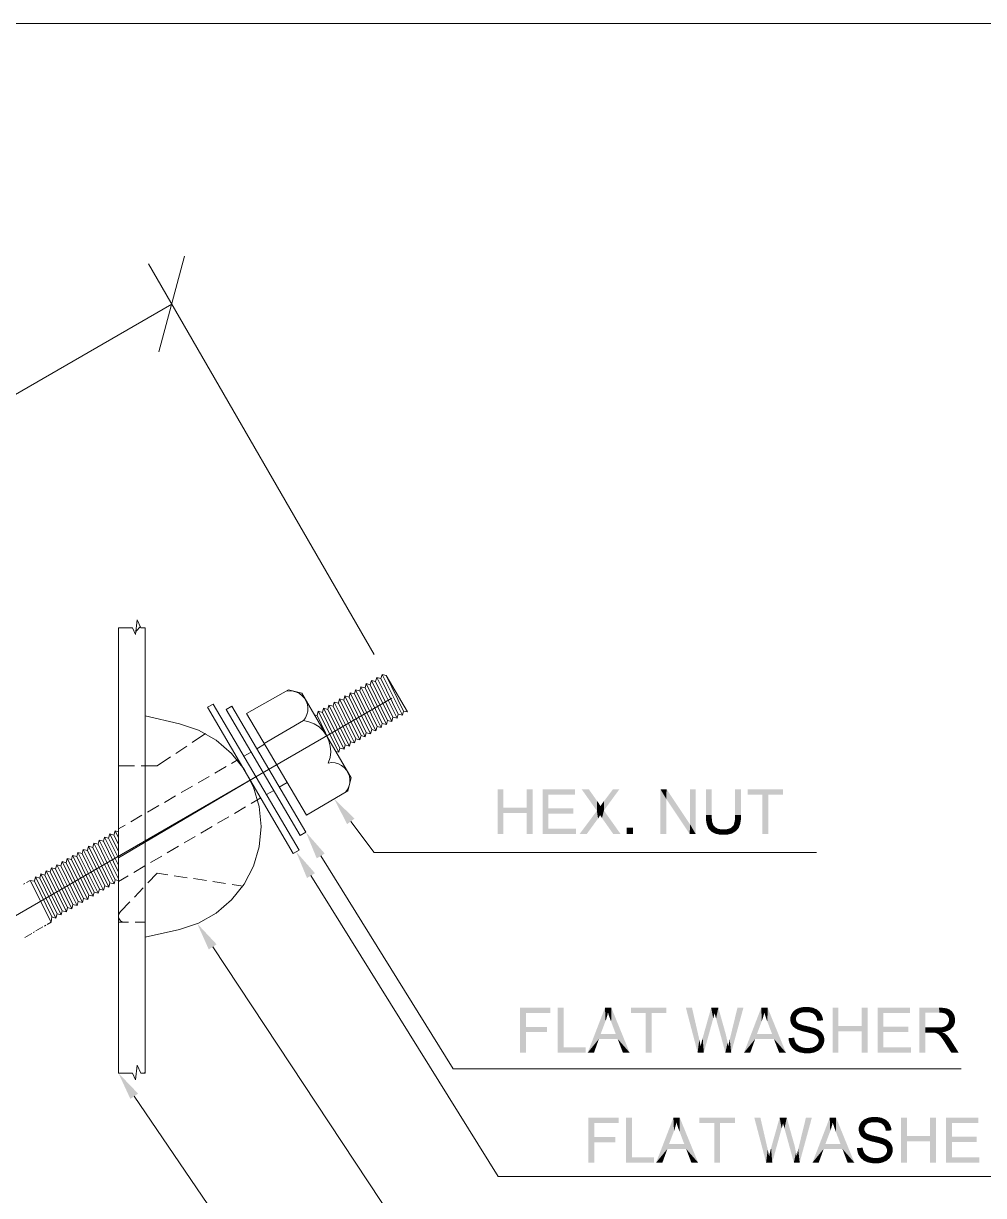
# Model space of a CAD drawing. Header units: millimetres. Extents: x 2 to 579, y 1 to 405.
# Drawn here: x 231.34 to 249.86, y 129.12 to 151.73 of the extents above; entities that cross this region are included whole.
import ezdxf

# ---------------------------------------------------------------- set-up
doc = ezdxf.new("R2010")
doc.units = ezdxf.units.MM
doc.linetypes.add('XKITLINE00', pattern=[0])
doc.layers.add('LinkedObject', color=7, linetype='Continuous', lineweight=0)

# ---------------------------------------------------------------- blocks, each defined once
blk = doc.blocks.new('*A4')
at = {"layer": 'LinkedObject'}
for color, points in [(6, [(237.728, 136.395), (237.584, 136.288), (237.334, 136.775)]), (7, [(240.6, 136.606), (240.486, 136.097), (240.486, 136.961)]), (7, [(240.6, 136.606), (240.486, 136.961), (240.6, 136.961)]), (7, [(241.163, 136.961), (241.049, 136.606), (241.049, 136.961)]), (7, [(241.049, 136.504), (241.049, 136.606), (241.163, 136.961)]), (7, [(241.049, 136.504), (241.163, 136.961), (241.163, 136.097)]), (7, [(241.469, 136.595), (241.355, 136.097), (241.355, 136.961)]), (7, [(241.469, 136.595), (241.355, 136.961), (241.469, 136.859)]), (7, [(241.979, 136.859), (241.355, 136.961), (241.979, 136.961)]), (7, [(241.469, 136.859), (241.355, 136.961), (241.979, 136.859)]), (7, [(242.246, 136.961), (242.403, 136.545), (242.109, 136.961)]), (7, [(242.403, 136.741), (242.403, 136.545), (242.246, 136.961)]), (7, [(242.538, 136.551), (242.54, 136.731), (242.837, 136.961)]), (7, [(242.837, 136.961), (242.54, 136.731), (242.713, 136.961)]), (7, [(243.63, 136.961), (243.74, 136.776), (243.63, 136.097)]), (7, [(243.74, 136.776), (243.63, 136.961), (243.748, 136.961)]), (7, [(243.63, 136.097), (243.74, 136.776), (243.74, 136.097)]), (7, [(243.74, 136.776), (243.748, 136.961), (244.193, 136.097)]), (7, [(244.193, 136.097), (243.748, 136.961), (244.201, 136.283)]), (7, [(244.31, 136.961), (244.201, 136.283), (244.201, 136.961)]), (7, [(244.31, 136.097), (244.201, 136.283), (244.31, 136.961)]), (7, [(244.619, 136.961), (244.505, 136.462), (244.505, 136.961)]), (7, [(244.619, 136.463), (244.505, 136.462), (244.619, 136.961)]), (7, [(245.184, 136.961), (245.07, 136.463), (245.07, 136.961)]), (7, [(245.184, 136.462), (245.07, 136.463), (245.184, 136.961)]), (7, [(245.309, 136.961), (245.593, 136.859), (245.309, 136.859)]), (7, [(245.708, 136.859), (245.593, 136.859), (245.309, 136.961)]), (7, [(245.708, 136.859), (245.309, 136.961), (245.994, 136.961)]), (7, [(245.593, 136.097), (245.708, 136.859), (245.708, 136.097)]), (7, [(245.593, 136.859), (245.708, 136.859), (245.593, 136.097)]), (7, [(245.708, 136.859), (245.994, 136.961), (245.994, 136.859)]), (7, [(240.6, 136.504), (240.486, 136.097), (240.6, 136.606)]), (7, [(240.6, 136.606), (241.049, 136.504), (240.6, 136.504)]), (7, [(241.049, 136.606), (241.049, 136.504), (240.6, 136.606)]), (7, [(241.469, 136.493), (241.355, 136.097), (241.469, 136.595)]), (7, [(241.947, 136.493), (241.469, 136.595), (241.947, 136.595)]), (7, [(241.469, 136.493), (241.469, 136.595), (241.947, 136.493)]), (7, [(242.403, 136.545), (242.425, 136.397), (242.069, 136.097)]), (7, [(242.428, 136.706), (242.403, 136.545), (242.403, 136.741)]), (7, [(242.462, 136.653), (242.403, 136.545), (242.428, 136.706)]), (7, [(242.472, 136.635), (242.403, 136.545), (242.462, 136.653)]), (7, [(242.403, 136.545), (242.472, 136.635), (242.538, 136.551)]), (7, [(242.538, 136.551), (242.466, 136.459), (242.403, 136.545)]), (7, [(242.425, 136.397), (242.403, 136.545), (242.432, 136.406)]), (7, [(242.432, 136.406), (242.403, 136.545), (242.452, 136.437)]), (7, [(242.452, 136.437), (242.403, 136.545), (242.466, 136.459)]), (7, [(242.466, 136.459), (242.538, 136.551), (242.475, 136.445)]), (7, [(242.486, 136.657), (242.538, 136.551), (242.472, 136.635)]), (7, [(242.475, 136.445), (242.538, 136.551), (242.493, 136.418)]), (7, [(242.52, 136.706), (242.538, 136.551), (242.486, 136.657)]), (7, [(242.493, 136.418), (242.538, 136.551), (242.502, 136.405)]), (7, [(242.502, 136.405), (242.538, 136.551), (242.719, 136.097)]), (7, [(242.54, 136.731), (242.538, 136.551), (242.52, 136.706)]), (7, [(242.719, 136.097), (242.538, 136.551), (242.861, 136.097)]), (7, [(240.486, 136.097), (240.6, 136.504), (240.6, 136.097)]), (7, [(241.049, 136.504), (241.163, 136.097), (241.049, 136.097)]), (7, [(241.469, 136.199), (241.355, 136.097), (241.469, 136.493)]), (7, [(242.069, 136.097), (242.425, 136.397), (242.207, 136.097)]), (7, [(244.619, 136.463), (244.505, 136.394), (244.505, 136.462)]), (7, [(244.619, 136.406), (244.505, 136.394), (244.619, 136.463)]), (7, [(244.619, 136.406), (244.538, 136.246), (244.505, 136.394)]), (7, [(244.505, 136.394), (244.538, 136.246), (244.521, 136.285)]), (7, [(244.629, 136.323), (244.538, 136.246), (244.619, 136.406)]), (7, [(244.538, 136.246), (244.629, 136.323), (244.64, 136.297)]), (7, [(245.043, 136.271), (245.184, 136.462), (245.154, 136.255)]), (7, [(245.07, 136.381), (245.184, 136.462), (245.043, 136.271)]), (7, [(245.184, 136.462), (245.07, 136.381), (245.07, 136.463)]), (7, [(245.154, 136.255), (245.184, 136.462), (245.169, 136.294)]), (7, [(245.169, 136.294), (245.184, 136.462), (245.184, 136.397)]), (6, [(237.151, 135.722), (236.998, 135.627), (236.789, 136.133)]), (7, [(241.355, 136.097), (241.469, 136.199), (241.999, 136.097)]), (7, [(241.999, 136.097), (241.469, 136.199), (241.999, 136.199)]), (7, [(243.099, 136.218), (242.978, 136.097), (242.978, 136.218)]), (7, [(243.099, 136.097), (242.978, 136.097), (243.099, 136.218)]), (7, [(244.201, 136.283), (244.31, 136.097), (244.193, 136.097)]), (7, [(244.65, 136.27), (244.538, 136.246), (244.64, 136.297)]), (7, [(244.65, 136.27), (244.648, 136.125), (244.538, 136.246)]), (7, [(244.538, 136.246), (244.648, 136.125), (244.554, 136.206)]), (7, [(244.554, 136.206), (244.648, 136.125), (244.609, 136.145)]), (7, [(244.686, 136.229), (244.648, 136.125), (244.65, 136.27)]), (7, [(244.648, 136.125), (244.686, 136.229), (244.712, 136.214)]), (7, [(244.737, 136.2), (244.648, 136.125), (244.712, 136.214)]), (7, [(244.737, 136.2), (244.846, 136.083), (244.648, 136.125)]), (7, [(244.648, 136.125), (244.846, 136.083), (244.687, 136.104)]), (7, [(244.687, 136.104), (244.846, 136.083), (244.786, 136.083)]), (7, [(244.8, 136.186), (244.846, 136.083), (244.737, 136.2)]), (7, [(244.846, 136.083), (244.8, 136.186), (244.836, 136.186)]), (7, [(244.9, 136.186), (244.846, 136.083), (244.836, 136.186)]), (7, [(244.846, 136.083), (244.9, 136.186), (244.909, 136.083)]), (7, [(245.048, 136.131), (244.9, 136.186), (244.989, 136.214)]), (7, [(245.01, 136.107), (244.9, 136.186), (245.048, 136.131)]), (7, [(244.909, 136.083), (244.9, 136.186), (245.01, 136.107)]), (7, [(245.016, 136.243), (245.087, 136.155), (244.989, 136.214)]), (7, [(244.989, 136.214), (245.087, 136.155), (245.048, 136.131)]), (7, [(245.154, 136.255), (245.016, 136.243), (245.043, 136.271)]), (7, [(245.14, 136.217), (245.016, 136.243), (245.154, 136.255)]), (7, [(245.087, 136.155), (245.016, 136.243), (245.14, 136.217)]), (6, [(236.963, 135.343), (236.81, 135.248), (236.601, 135.754)]), (6, [(235.065, 133.97), (234.915, 133.87), (234.692, 134.37)]), (7, [(241.034, 132.378), (240.92, 131.883), (240.92, 132.747)]), (7, [(241.034, 132.378), (240.92, 132.747), (241.034, 132.645)]), (7, [(241.503, 132.645), (240.92, 132.747), (241.503, 132.747)]), (7, [(241.034, 132.645), (240.92, 132.747), (241.503, 132.645)]), (7, [(241.76, 132.747), (241.646, 131.883), (241.646, 132.747)]), (7, [(241.76, 131.985), (241.646, 131.883), (241.76, 132.747)]), (7, [(242.559, 132.747), (242.57, 132.491), (242.227, 131.883)]), (7, [(242.57, 132.491), (242.559, 132.747), (242.585, 132.532)]), (7, [(242.585, 132.532), (242.559, 132.747), (242.608, 132.615)]), (7, [(242.608, 132.615), (242.559, 132.747), (242.617, 132.657)]), (7, [(242.682, 132.747), (242.617, 132.657), (242.559, 132.747)]), (7, [(242.617, 132.657), (242.682, 132.747), (242.627, 132.621)]), (7, [(242.627, 132.621), (242.682, 132.747), (242.658, 132.531)]), (7, [(242.658, 132.531), (242.682, 132.747), (242.678, 132.477)]), (7, [(242.678, 132.477), (242.682, 132.747), (242.768, 132.238)]), (7, [(242.768, 132.238), (242.682, 132.747), (242.804, 132.145)]), (7, [(242.804, 132.145), (242.682, 132.747), (243.034, 131.883)]), (7, [(243.061, 132.747), (243.346, 132.645), (243.061, 132.645)]), (7, [(243.46, 132.645), (243.346, 132.645), (243.061, 132.747)]), (7, [(243.46, 132.645), (243.061, 132.747), (243.746, 132.747)]), (7, [(243.46, 132.645), (243.746, 132.747), (243.746, 132.645)]), (7, [(244.238, 132.747), (244.347, 131.883), (244.12, 132.747)]), (7, [(244.368, 132.181), (244.347, 131.883), (244.238, 132.747)]), (7, [(244.608, 132.747), (244.648, 132.541), (244.444, 132.164)]), (7, [(244.648, 132.541), (244.608, 132.747), (244.654, 132.562)]), (7, [(244.654, 132.562), (244.608, 132.747), (244.667, 132.613)]), (7, [(244.667, 132.613), (244.608, 132.747), (244.674, 132.643)]), (7, [(244.746, 132.747), (244.674, 132.643), (244.608, 132.747)]), (7, [(244.674, 132.643), (244.746, 132.747), (244.676, 132.633)]), (7, [(244.676, 132.633), (244.746, 132.747), (244.69, 132.583)]), (7, [(244.69, 132.583), (244.746, 132.747), (244.702, 132.541)]), (7, [(244.702, 132.541), (244.746, 132.747), (244.869, 132.31)]), (7, [(245.23, 132.747), (244.98, 132.192), (245.115, 132.747)]), (7, [(244.994, 131.883), (244.98, 132.192), (245.23, 132.747)]), (7, [(245.574, 132.747), (245.585, 132.491), (245.242, 131.883)]), (7, [(245.585, 132.491), (245.574, 132.747), (245.6, 132.532)]), (7, [(245.6, 132.532), (245.574, 132.747), (245.624, 132.615)]), (7, [(245.624, 132.615), (245.574, 132.747), (245.632, 132.657)]), (7, [(245.697, 132.747), (245.632, 132.657), (245.574, 132.747)]), (7, [(245.632, 132.657), (245.697, 132.747), (245.642, 132.621)]), (7, [(245.642, 132.621), (245.697, 132.747), (245.673, 132.531)]), (7, [(245.673, 132.531), (245.697, 132.747), (245.693, 132.477)]), (7, [(245.693, 132.477), (245.697, 132.747), (245.784, 132.238)]), (7, [(245.784, 132.238), (245.697, 132.747), (245.819, 132.145)]), (7, [(245.819, 132.145), (245.697, 132.747), (246.05, 131.883)]), (7, [(246.245, 132.718), (246.293, 132.623), (246.191, 132.675)]), (7, [(246.316, 132.642), (246.245, 132.718), (246.281, 132.733)]), (7, [(246.293, 132.623), (246.245, 132.718), (246.316, 132.642)]), (7, [(246.316, 132.747), (246.392, 132.661), (246.281, 132.733)]), (7, [(246.281, 132.733), (246.392, 132.661), (246.316, 132.642)]), (7, [(246.396, 132.762), (246.392, 132.661), (246.316, 132.747)]), (7, [(246.439, 132.762), (246.392, 132.661), (246.396, 132.762)]), (7, [(246.392, 132.661), (246.439, 132.762), (246.444, 132.661)]), (7, [(246.439, 132.762), (246.493, 132.661), (246.444, 132.661)]), (7, [(246.572, 132.747), (246.439, 132.762), (246.487, 132.762)]), (7, [(246.608, 132.731), (246.439, 132.762), (246.572, 132.747)]), (7, [(246.569, 132.64), (246.439, 132.762), (246.608, 132.731)]), (7, [(246.493, 132.661), (246.439, 132.762), (246.569, 132.64)]), (7, [(246.608, 132.731), (246.594, 132.619), (246.569, 132.64)]), (7, [(246.645, 132.716), (246.594, 132.619), (246.608, 132.731)]), (7, [(246.594, 132.619), (246.645, 132.716), (246.619, 132.598)]), (7, [(246.619, 132.598), (246.645, 132.716), (246.721, 132.64)]), (7, [(246.721, 132.64), (246.645, 132.716), (246.701, 132.67)]), (7, [(247.063, 132.392), (246.949, 131.883), (246.949, 132.747)]), (7, [(247.063, 132.392), (246.949, 132.747), (247.063, 132.747)]), (7, [(247.627, 132.747), (247.513, 132.392), (247.513, 132.747)]), (7, [(247.513, 132.29), (247.513, 132.392), (247.627, 132.747)]), (7, [(247.513, 132.29), (247.627, 132.747), (247.627, 131.883)]), (7, [(247.932, 132.381), (247.818, 131.883), (247.818, 132.747)]), (7, [(247.932, 132.381), (247.818, 132.747), (247.932, 132.645)]), (7, [(248.443, 132.645), (247.818, 132.747), (248.443, 132.747)]), (7, [(247.932, 132.645), (247.818, 132.747), (248.443, 132.645)]), (7, [(248.737, 132.366), (248.623, 131.883), (248.623, 132.747)]), (7, [(248.623, 132.747), (248.737, 132.652), (248.737, 132.366)]), (7, [(249.01, 132.652), (248.623, 132.747), (249.005, 132.747)]), (7, [(248.737, 132.652), (248.623, 132.747), (249.01, 132.652)]), (7, [(249.005, 132.747), (249.058, 132.652), (249.01, 132.652)]), (7, [(249.151, 132.736), (249.005, 132.747), (249.063, 132.747)]), (7, [(249.181, 132.724), (249.005, 132.747), (249.151, 132.736)]), (7, [(249.128, 132.633), (249.005, 132.747), (249.181, 132.724)]), (7, [(249.058, 132.652), (249.005, 132.747), (249.128, 132.633)]), (7, [(249.181, 132.724), (249.15, 132.613), (249.128, 132.633)]), (7, [(249.211, 132.712), (249.15, 132.613), (249.181, 132.724)]), (7, [(249.15, 132.613), (249.211, 132.712), (249.173, 132.593)]), (7, [(249.173, 132.593), (249.211, 132.712), (249.276, 132.642)]), (7, [(249.276, 132.642), (249.211, 132.712), (249.258, 132.671)]), (7, [(242.227, 131.883), (242.57, 132.491), (242.475, 132.238)]), (7, [(243.346, 131.883), (243.46, 132.645), (243.46, 131.883)]), (7, [(243.346, 132.645), (243.46, 132.645), (243.346, 131.883)]), (7, [(244.444, 132.164), (244.648, 132.541), (244.466, 131.883)]), (7, [(244.869, 132.31), (244.882, 131.883), (244.702, 132.541)]), (7, [(245.242, 131.883), (245.585, 132.491), (245.49, 132.238)]), (7, [(246.172, 132.646), (246.135, 132.524), (246.154, 132.618)]), (7, [(246.269, 132.604), (246.135, 132.524), (246.172, 132.646)]), (7, [(246.154, 132.618), (246.135, 132.524), (246.135, 132.556)]), (7, [(246.245, 132.558), (246.135, 132.524), (246.269, 132.604)]), (7, [(246.135, 132.524), (246.245, 132.558), (246.245, 132.531)]), (7, [(246.245, 132.508), (246.135, 132.524), (246.245, 132.531)]), (7, [(246.135, 132.524), (246.245, 132.508), (246.135, 132.494)]), (7, [(246.135, 132.494), (246.245, 132.508), (246.151, 132.44)]), (7, [(246.151, 132.44), (246.245, 132.508), (246.166, 132.416)]), (7, [(246.166, 132.416), (246.245, 132.508), (246.262, 132.47)]), (7, [(246.191, 132.675), (246.293, 132.623), (246.172, 132.646)]), (7, [(246.172, 132.646), (246.293, 132.623), (246.269, 132.604)]), (7, [(246.721, 132.64), (246.649, 132.536), (246.619, 132.598)]), (7, [(246.741, 132.61), (246.649, 132.536), (246.721, 132.64)]), (7, [(246.762, 132.542), (246.649, 132.536), (246.741, 132.61)]), (7, [(246.764, 132.504), (246.649, 132.536), (246.762, 132.542)]), (7, [(246.649, 132.536), (246.764, 132.504), (246.654, 132.495)]), (7, [(249.276, 132.642), (249.195, 132.543), (249.173, 132.593)]), (7, [(249.183, 132.452), (249.312, 132.512), (249.253, 132.357)]), (7, [(249.195, 132.491), (249.312, 132.512), (249.183, 132.452)]), (7, [(249.294, 132.612), (249.195, 132.543), (249.276, 132.642)]), (7, [(249.312, 132.547), (249.195, 132.543), (249.294, 132.612)]), (7, [(249.312, 132.512), (249.195, 132.543), (249.312, 132.547)]), (7, [(249.195, 132.543), (249.312, 132.512), (249.195, 132.512)]), (7, [(249.312, 132.512), (249.195, 132.491), (249.195, 132.512)]), (7, [(249.253, 132.357), (249.312, 132.512), (249.283, 132.388)]), (7, [(249.283, 132.388), (249.312, 132.512), (249.312, 132.466)]), (7, [(241.034, 132.276), (240.92, 131.883), (241.034, 132.378)]), (7, [(240.92, 131.883), (241.034, 132.276), (241.034, 131.883)]), (7, [(241.44, 132.276), (241.034, 132.378), (241.44, 132.378)]), (7, [(241.034, 132.276), (241.034, 132.378), (241.44, 132.276)]), (7, [(244.892, 132.228), (244.882, 131.883), (244.869, 132.31)]), (7, [(246.262, 132.47), (246.227, 132.352), (246.166, 132.416)]), (7, [(246.166, 132.416), (246.227, 132.352), (246.181, 132.392)]), (7, [(246.279, 132.455), (246.227, 132.352), (246.262, 132.47)]), (7, [(246.227, 132.352), (246.279, 132.455), (246.258, 132.336)]), (7, [(246.258, 132.336), (246.279, 132.455), (246.295, 132.44)]), (7, [(246.258, 132.336), (246.295, 132.44), (246.281, 132.323)]), (7, [(246.281, 132.323), (246.295, 132.44), (246.365, 132.296)]), (7, [(246.365, 132.296), (246.295, 132.44), (246.381, 132.409)]), (7, [(246.365, 132.296), (246.381, 132.409), (246.424, 132.282)]), (7, [(246.424, 132.282), (246.381, 132.409), (246.451, 132.393)]), (7, [(246.424, 132.282), (246.451, 132.393), (246.484, 132.267)]), (7, [(246.484, 132.267), (246.451, 132.393), (246.521, 132.377)]), (7, [(246.484, 132.267), (246.521, 132.377), (246.56, 132.246)]), (7, [(246.56, 132.246), (246.521, 132.377), (246.578, 132.239)]), (7, [(246.578, 132.239), (246.521, 132.377), (246.605, 132.229)]), (7, [(246.616, 132.35), (246.605, 132.229), (246.521, 132.377)]), (7, [(246.642, 132.338), (246.605, 132.229), (246.616, 132.35)]), (7, [(246.605, 132.229), (246.642, 132.338), (246.644, 132.204)]), (7, [(246.644, 132.204), (246.642, 132.338), (246.68, 132.321)]), (7, [(246.644, 132.204), (246.68, 132.321), (246.656, 132.189)]), (7, [(246.656, 132.189), (246.68, 132.321), (246.668, 132.173)]), (7, [(246.68, 132.321), (246.753, 132.25), (246.668, 132.173)]), (7, [(246.668, 132.173), (246.753, 132.25), (246.68, 132.138)]), (7, [(246.753, 132.25), (246.68, 132.321), (246.735, 132.277)]), (7, [(246.68, 132.138), (246.753, 132.25), (246.771, 132.223)]), (7, [(247.063, 132.29), (246.949, 131.883), (247.063, 132.392)]), (7, [(246.949, 131.883), (247.063, 132.29), (247.063, 131.883)]), (7, [(247.063, 132.392), (247.513, 132.29), (247.063, 132.29)]), (7, [(247.513, 132.392), (247.513, 132.29), (247.063, 132.392)]), (7, [(247.513, 132.29), (247.627, 131.883), (247.513, 131.883)]), (7, [(247.932, 132.279), (247.818, 131.883), (247.932, 132.381)]), (7, [(247.932, 131.985), (247.818, 131.883), (247.932, 132.279)]), (7, [(248.411, 132.279), (247.932, 132.381), (248.411, 132.381)]), (7, [(247.932, 132.279), (247.932, 132.381), (248.411, 132.279)]), (7, [(248.737, 132.366), (248.737, 132.267), (248.623, 131.883)]), (7, [(248.623, 131.883), (248.737, 132.267), (248.737, 131.883)]), (7, [(248.869, 132.267), (248.737, 132.366), (248.982, 132.366)]), (7, [(248.737, 132.267), (248.737, 132.366), (248.869, 132.267)]), (7, [(248.869, 132.267), (248.982, 132.366), (248.891, 132.267)]), (7, [(248.891, 132.267), (248.982, 132.366), (248.923, 132.265)]), (7, [(248.923, 132.265), (248.982, 132.366), (248.933, 132.263)]), (7, [(248.933, 132.263), (248.982, 132.366), (248.946, 132.26)]), (7, [(248.946, 132.26), (248.982, 132.366), (248.972, 132.248)]), (7, [(248.972, 132.248), (248.982, 132.366), (249.021, 132.366)]), (7, [(248.972, 132.248), (249.021, 132.366), (248.985, 132.24)]), (7, [(249.021, 132.366), (249.069, 132.276), (248.985, 132.24)]), (7, [(248.985, 132.24), (249.069, 132.276), (248.998, 132.232)]), (7, [(249.069, 132.276), (249.027, 132.203), (248.998, 132.232)]), (7, [(249.083, 132.374), (249.069, 132.276), (249.021, 132.366)]), (7, [(249.092, 132.266), (249.027, 132.203), (249.069, 132.276)]), (7, [(249.027, 132.203), (249.092, 132.266), (249.043, 132.182)]), (7, [(249.043, 132.182), (249.092, 132.266), (249.059, 132.162)]), (7, [(249.059, 132.162), (249.092, 132.266), (249.138, 132.233)]), (7, [(249.069, 132.276), (249.083, 132.374), (249.131, 132.285)]), (7, [(249.105, 132.383), (249.253, 132.357), (249.083, 132.374)]), (7, [(249.223, 132.325), (249.083, 132.374), (249.253, 132.357)]), (7, [(249.131, 132.285), (249.083, 132.374), (249.223, 132.325)]), (7, [(249.138, 132.233), (249.092, 132.266), (249.126, 132.244)]), (7, [(249.127, 132.391), (249.253, 132.357), (249.105, 132.383)]), (7, [(249.253, 132.357), (249.127, 132.391), (249.16, 132.417)]), (7, [(249.172, 132.434), (249.253, 132.357), (249.16, 132.417)]), (7, [(249.183, 132.452), (249.253, 132.357), (249.172, 132.434)]), (7, [(242.442, 132.145), (242.227, 131.883), (242.475, 132.238)]), (7, [(242.227, 131.883), (242.442, 132.145), (242.348, 131.883)]), (7, [(242.475, 132.238), (242.804, 132.145), (242.442, 132.145)]), (7, [(242.768, 132.238), (242.804, 132.145), (242.475, 132.238)]), (7, [(242.804, 132.145), (243.034, 131.883), (242.904, 131.883)]), (7, [(244.379, 132.136), (244.347, 131.883), (244.368, 132.181)]), (7, [(244.397, 132.048), (244.347, 131.883), (244.379, 132.136)]), (7, [(244.404, 132.004), (244.347, 131.883), (244.397, 132.048)]), (7, [(244.421, 132.073), (244.466, 131.883), (244.404, 132.004)]), (7, [(244.441, 132.153), (244.466, 131.883), (244.421, 132.073)]), (7, [(244.444, 132.164), (244.466, 131.883), (244.441, 132.153)]), (7, [(244.926, 132.076), (244.882, 131.883), (244.892, 132.228)]), (7, [(244.937, 132.004), (244.882, 131.883), (244.926, 132.076)]), (7, [(244.945, 132.045), (244.994, 131.883), (244.937, 132.004)]), (7, [(244.967, 132.139), (244.994, 131.883), (244.945, 132.045)]), (7, [(244.98, 132.192), (244.994, 131.883), (244.967, 132.139)]), (7, [(245.458, 132.145), (245.242, 131.883), (245.49, 132.238)]), (7, [(245.242, 131.883), (245.458, 132.145), (245.363, 131.883)]), (7, [(245.49, 132.238), (245.819, 132.145), (245.458, 132.145)]), (7, [(245.784, 132.238), (245.819, 132.145), (245.49, 132.238)]), (7, [(245.819, 132.145), (246.05, 131.883), (245.919, 131.883)]), (7, [(246.215, 132.138), (246.103, 132.161), (246.211, 132.17)]), (7, [(246.103, 132.161), (246.151, 132.006), (246.105, 132.117)]), (7, [(246.215, 132.138), (246.151, 132.006), (246.103, 132.161)]), (7, [(246.105, 132.117), (246.151, 132.006), (246.128, 132.04)]), (7, [(246.233, 132.084), (246.151, 132.006), (246.215, 132.138)]), (7, [(246.151, 132.006), (246.233, 132.084), (246.173, 131.971)]), (7, [(246.173, 131.971), (246.233, 132.084), (246.235, 131.92)]), (7, [(246.247, 132.064), (246.235, 131.92), (246.233, 132.084)]), (7, [(246.261, 132.043), (246.235, 131.92), (246.247, 132.064)]), (7, [(246.261, 132.043), (246.275, 131.903), (246.235, 131.92)]), (7, [(246.304, 132.009), (246.275, 131.903), (246.261, 132.043)]), (7, [(246.643, 132.027), (246.75, 131.997), (246.606, 132)]), (7, [(246.655, 132.044), (246.77, 132.028), (246.643, 132.027)]), (7, [(246.75, 131.997), (246.643, 132.027), (246.77, 132.028)]), (7, [(246.668, 132.061), (246.77, 132.028), (246.655, 132.044)]), (7, [(246.668, 132.061), (246.789, 132.127), (246.77, 132.028)]), (7, [(246.68, 132.098), (246.789, 132.127), (246.668, 132.061)]), (7, [(246.68, 132.138), (246.771, 132.223), (246.68, 132.118)]), (7, [(246.68, 132.118), (246.771, 132.223), (246.68, 132.098)]), (7, [(246.771, 132.223), (246.789, 132.127), (246.68, 132.098)]), (7, [(246.77, 132.028), (246.789, 132.127), (246.789, 132.093)]), (7, [(246.789, 132.127), (246.771, 132.223), (246.789, 132.162)]), (7, [(249.138, 132.233), (249.1, 132.102), (249.059, 132.162)]), (7, [(249.163, 132.211), (249.1, 132.102), (249.138, 132.233)]), (7, [(249.21, 132.153), (249.1, 132.102), (249.163, 132.211)]), (7, [(249.1, 132.102), (249.21, 132.153), (249.125, 132.063)]), (7, [(249.125, 132.063), (249.21, 132.153), (249.233, 132.119)]), (7, [(249.125, 132.063), (249.233, 132.119), (249.239, 131.883)]), (7, [(249.239, 131.883), (249.233, 132.119), (249.382, 131.883)]), (7, [(241.646, 131.883), (241.76, 131.985), (242.185, 131.883)]), (7, [(242.185, 131.883), (241.76, 131.985), (242.185, 131.985)]), (7, [(244.404, 132.004), (244.466, 131.883), (244.347, 131.883)]), (7, [(244.937, 132.004), (244.994, 131.883), (244.882, 131.883)]), (7, [(246.275, 131.903), (246.304, 132.009), (246.314, 131.886)]), (7, [(246.334, 131.996), (246.314, 131.886), (246.304, 132.009)]), (7, [(246.363, 131.983), (246.314, 131.886), (246.334, 131.996)]), (7, [(246.363, 131.983), (246.412, 131.869), (246.314, 131.886)]), (7, [(246.429, 131.971), (246.412, 131.869), (246.363, 131.983)]), (7, [(246.429, 131.971), (246.471, 131.869), (246.412, 131.869)]), (7, [(246.466, 131.971), (246.471, 131.869), (246.429, 131.971)]), (7, [(246.466, 131.971), (246.517, 131.869), (246.471, 131.869)]), (7, [(246.498, 131.971), (246.517, 131.869), (246.466, 131.971)]), (7, [(246.556, 131.98), (246.637, 131.903), (246.498, 131.971)]), (7, [(246.498, 131.971), (246.637, 131.903), (246.517, 131.869)]), (7, [(246.517, 131.869), (246.637, 131.903), (246.6, 131.886)]), (7, [(246.581, 131.99), (246.73, 131.967), (246.556, 131.98)]), (7, [(246.674, 131.919), (246.556, 131.98), (246.73, 131.967)]), (7, [(246.637, 131.903), (246.556, 131.98), (246.674, 131.919)]), (7, [(246.606, 132), (246.73, 131.967), (246.581, 131.99)]), (7, [(246.606, 132), (246.75, 131.997), (246.73, 131.967)]), (7, [(247.818, 131.883), (247.932, 131.985), (248.463, 131.883)]), (7, [(248.463, 131.883), (247.932, 131.985), (248.463, 131.985)]), (6, [(233.551, 131.091), (233.402, 130.989), (233.172, 131.486)]), (7, [(242.355, 130.256), (242.241, 129.762), (242.241, 130.626)]), (7, [(242.355, 130.256), (242.241, 130.626), (242.355, 130.524)]), (7, [(242.823, 130.524), (242.241, 130.626), (242.823, 130.626)]), (7, [(242.355, 130.524), (242.241, 130.626), (242.823, 130.524)]), (7, [(243.081, 130.626), (242.967, 129.762), (242.967, 130.626)]), (7, [(243.081, 129.864), (242.967, 129.762), (243.081, 130.626)]), (7, [(243.879, 130.626), (243.891, 130.37), (243.547, 129.762)]), (7, [(243.891, 130.37), (243.879, 130.626), (243.905, 130.411)]), (7, [(243.905, 130.411), (243.879, 130.626), (243.929, 130.493)]), (7, [(243.929, 130.493), (243.879, 130.626), (243.937, 130.535)]), (7, [(244.002, 130.626), (243.937, 130.535), (243.879, 130.626)]), (7, [(243.937, 130.535), (244.002, 130.626), (243.948, 130.5)]), (7, [(243.948, 130.5), (244.002, 130.626), (243.978, 130.41)]), (7, [(243.978, 130.41), (244.002, 130.626), (243.999, 130.355)]), (7, [(243.999, 130.355), (244.002, 130.626), (244.089, 130.117)]), (7, [(244.089, 130.117), (244.002, 130.626), (244.125, 130.024)]), (7, [(244.125, 130.024), (244.002, 130.626), (244.355, 129.762)]), (7, [(244.382, 130.626), (244.666, 130.524), (244.382, 130.524)]), (7, [(244.78, 130.524), (244.666, 130.524), (244.382, 130.626)]), (7, [(244.78, 130.524), (244.382, 130.626), (245.066, 130.626)]), (7, [(244.666, 129.762), (244.78, 130.524), (244.78, 129.762)]), (7, [(244.666, 130.524), (244.78, 130.524), (244.666, 129.762)]), (7, [(244.78, 130.524), (245.066, 130.626), (245.066, 130.524)]), (7, [(245.558, 130.626), (245.668, 129.762), (245.44, 130.626)]), (7, [(245.689, 130.059), (245.668, 129.762), (245.558, 130.626)]), (7, [(245.929, 130.626), (245.968, 130.42), (245.764, 130.042)]), (7, [(245.968, 130.42), (245.929, 130.626), (245.974, 130.441)]), (7, [(245.974, 130.441), (245.929, 130.626), (245.987, 130.492)]), (7, [(245.987, 130.492), (245.929, 130.626), (245.995, 130.521)]), (7, [(246.066, 130.626), (245.995, 130.521), (245.929, 130.626)]), (7, [(245.995, 130.521), (246.066, 130.626), (245.997, 130.512)]), (7, [(245.997, 130.512), (246.066, 130.626), (246.011, 130.461)]), (7, [(246.011, 130.461), (246.066, 130.626), (246.022, 130.42)]), (7, [(246.022, 130.42), (246.066, 130.626), (246.189, 130.188)]), (7, [(246.55, 130.626), (246.3, 130.07), (246.436, 130.626)]), (7, [(246.315, 129.762), (246.3, 130.07), (246.55, 130.626)]), (7, [(246.895, 130.626), (246.906, 130.37), (246.563, 129.762)]), (7, [(246.906, 130.37), (246.895, 130.626), (246.921, 130.411)]), (7, [(246.921, 130.411), (246.895, 130.626), (246.944, 130.493)]), (7, [(246.944, 130.493), (246.895, 130.626), (246.953, 130.535)]), (7, [(247.018, 130.626), (246.953, 130.535), (246.895, 130.626)]), (7, [(246.953, 130.535), (247.018, 130.626), (246.963, 130.5)]), (7, [(246.963, 130.5), (247.018, 130.626), (246.994, 130.41)]), (7, [(246.994, 130.41), (247.018, 130.626), (247.014, 130.355)]), (7, [(247.014, 130.355), (247.018, 130.626), (247.104, 130.117)]), (7, [(247.104, 130.117), (247.018, 130.626), (247.14, 130.024)]), (7, [(247.14, 130.024), (247.018, 130.626), (247.37, 129.762)]), (7, [(247.493, 130.525), (247.456, 130.402), (247.475, 130.496)]), (7, [(247.589, 130.482), (247.456, 130.402), (247.493, 130.525)]), (7, [(247.475, 130.496), (247.456, 130.402), (247.456, 130.435)]), (7, [(247.566, 130.436), (247.456, 130.402), (247.589, 130.482)]), (7, [(247.456, 130.402), (247.566, 130.436), (247.566, 130.41)]), (7, [(247.512, 130.553), (247.613, 130.501), (247.493, 130.525)]), (7, [(247.493, 130.525), (247.613, 130.501), (247.589, 130.482)]), (7, [(247.566, 130.596), (247.613, 130.501), (247.512, 130.553)]), (7, [(247.637, 130.52), (247.566, 130.596), (247.601, 130.611)]), (7, [(247.613, 130.501), (247.566, 130.596), (247.637, 130.52)]), (7, [(247.637, 130.626), (247.712, 130.539), (247.601, 130.611)]), (7, [(247.601, 130.611), (247.712, 130.539), (247.637, 130.52)]), (7, [(247.716, 130.64), (247.712, 130.539), (247.637, 130.626)]), (7, [(247.76, 130.64), (247.712, 130.539), (247.716, 130.64)]), (7, [(247.712, 130.539), (247.76, 130.64), (247.764, 130.539)]), (7, [(247.76, 130.64), (247.814, 130.539), (247.764, 130.539)]), (7, [(247.892, 130.625), (247.76, 130.64), (247.808, 130.64)]), (7, [(247.929, 130.609), (247.76, 130.64), (247.892, 130.625)]), (7, [(247.889, 130.518), (247.76, 130.64), (247.929, 130.609)]), (7, [(247.814, 130.539), (247.76, 130.64), (247.889, 130.518)]), (7, [(247.929, 130.609), (247.915, 130.497), (247.889, 130.518)]), (7, [(247.966, 130.594), (247.915, 130.497), (247.929, 130.609)]), (7, [(247.915, 130.497), (247.966, 130.594), (247.94, 130.476)]), (7, [(247.94, 130.476), (247.966, 130.594), (248.042, 130.518)]), (7, [(248.042, 130.518), (247.97, 130.415), (247.94, 130.476)]), (7, [(248.042, 130.518), (247.966, 130.594), (248.022, 130.548)]), (7, [(248.061, 130.488), (247.97, 130.415), (248.042, 130.518)]), (7, [(248.083, 130.42), (247.97, 130.415), (248.061, 130.488)]), (7, [(248.384, 130.271), (248.27, 129.762), (248.27, 130.626)]), (7, [(248.384, 130.271), (248.27, 130.626), (248.384, 130.626)]), (7, [(248.947, 130.626), (248.833, 130.271), (248.833, 130.626)]), (7, [(248.833, 130.169), (248.833, 130.271), (248.947, 130.626)]), (7, [(248.833, 130.169), (248.947, 130.626), (248.947, 129.762)]), (7, [(249.253, 130.259), (249.139, 129.762), (249.139, 130.626)]), (7, [(249.253, 130.259), (249.139, 130.626), (249.253, 130.524)]), (7, [(249.764, 130.524), (249.139, 130.626), (249.764, 130.626)]), (7, [(249.253, 130.524), (249.139, 130.626), (249.764, 130.524)]), (7, [(242.355, 130.154), (242.241, 129.762), (242.355, 130.256)]), (7, [(242.76, 130.154), (242.355, 130.256), (242.76, 130.256)]), (7, [(242.355, 130.154), (242.355, 130.256), (242.76, 130.154)]), (7, [(243.547, 129.762), (243.891, 130.37), (243.795, 130.117)]), (7, [(245.764, 130.042), (245.968, 130.42), (245.786, 129.762)]), (7, [(246.189, 130.188), (246.203, 129.762), (246.022, 130.42)]), (7, [(246.563, 129.762), (246.906, 130.37), (246.811, 130.117)]), (7, [(247.566, 130.386), (247.456, 130.402), (247.566, 130.41)]), (7, [(247.456, 130.402), (247.566, 130.386), (247.456, 130.372)]), (7, [(247.456, 130.372), (247.566, 130.386), (247.471, 130.319)]), (7, [(247.471, 130.319), (247.566, 130.386), (247.486, 130.294)]), (7, [(247.486, 130.294), (247.566, 130.386), (247.582, 130.348)]), (7, [(247.582, 130.348), (247.547, 130.23), (247.486, 130.294)]), (7, [(247.486, 130.294), (247.547, 130.23), (247.501, 130.27)]), (7, [(247.599, 130.333), (247.547, 130.23), (247.582, 130.348)]), (7, [(247.547, 130.23), (247.599, 130.333), (247.578, 130.214)]), (7, [(247.578, 130.214), (247.599, 130.333), (247.616, 130.318)]), (7, [(247.578, 130.214), (247.616, 130.318), (247.602, 130.201)]), (7, [(247.602, 130.201), (247.616, 130.318), (247.685, 130.174)]), (7, [(247.685, 130.174), (247.616, 130.318), (247.702, 130.287)]), (7, [(247.685, 130.174), (247.702, 130.287), (247.745, 130.16)]), (7, [(247.745, 130.16), (247.702, 130.287), (247.771, 130.271)]), (7, [(247.745, 130.16), (247.771, 130.271), (247.804, 130.146)]), (7, [(247.804, 130.146), (247.771, 130.271), (247.841, 130.256)]), (7, [(247.804, 130.146), (247.841, 130.256), (247.881, 130.125)]), (7, [(247.881, 130.125), (247.841, 130.256), (247.898, 130.118)]), (7, [(247.898, 130.118), (247.841, 130.256), (247.925, 130.108)]), (7, [(247.937, 130.228), (247.925, 130.108), (247.841, 130.256)]), (7, [(247.963, 130.216), (247.925, 130.108), (247.937, 130.228)]), (7, [(247.925, 130.108), (247.963, 130.216), (247.965, 130.082)]), (7, [(247.965, 130.082), (247.963, 130.216), (248, 130.199)]), (7, [(248.084, 130.382), (247.97, 130.415), (248.083, 130.42)]), (7, [(247.97, 130.415), (248.084, 130.382), (247.974, 130.373)]), (7, [(248.384, 130.169), (248.27, 129.762), (248.384, 130.271)]), (7, [(248.384, 130.271), (248.833, 130.169), (248.384, 130.169)]), (7, [(248.833, 130.271), (248.833, 130.169), (248.384, 130.271)]), (7, [(249.253, 130.157), (249.139, 129.762), (249.253, 130.259)]), (7, [(249.732, 130.157), (249.253, 130.259), (249.732, 130.259)]), (7, [(249.253, 130.157), (249.253, 130.259), (249.732, 130.157)]), (7, [(242.241, 129.762), (242.355, 130.154), (242.355, 129.762)]), (7, [(243.763, 130.024), (243.547, 129.762), (243.795, 130.117)]), (7, [(243.547, 129.762), (243.763, 130.024), (243.668, 129.762)]), (7, [(243.795, 130.117), (244.125, 130.024), (243.763, 130.024)]), (7, [(244.089, 130.117), (244.125, 130.024), (243.795, 130.117)]), (7, [(244.125, 130.024), (244.355, 129.762), (244.225, 129.762)]), (7, [(245.699, 130.015), (245.668, 129.762), (245.689, 130.059)]), (7, [(245.717, 129.926), (245.668, 129.762), (245.699, 130.015)]), (7, [(245.761, 130.032), (245.786, 129.762), (245.742, 129.952)]), (7, [(245.764, 130.042), (245.786, 129.762), (245.761, 130.032)]), (7, [(246.213, 130.107), (246.203, 129.762), (246.189, 130.188)]), (7, [(246.246, 129.954), (246.203, 129.762), (246.213, 130.107)]), (7, [(246.287, 130.017), (246.315, 129.762), (246.266, 129.923)]), (7, [(246.3, 130.07), (246.315, 129.762), (246.287, 130.017)]), (7, [(246.778, 130.024), (246.563, 129.762), (246.811, 130.117)]), (7, [(246.563, 129.762), (246.778, 130.024), (246.684, 129.762)]), (7, [(246.811, 130.117), (247.14, 130.024), (246.778, 130.024)]), (7, [(247.104, 130.117), (247.14, 130.024), (246.811, 130.117)]), (7, [(247.14, 130.024), (247.37, 129.762), (247.24, 129.762)]), (7, [(247.536, 130.016), (247.424, 130.039), (247.532, 130.049)]), (7, [(247.424, 130.039), (247.471, 129.884), (247.425, 129.996)]), (7, [(247.536, 130.016), (247.471, 129.884), (247.424, 130.039)]), (7, [(247.425, 129.996), (247.471, 129.884), (247.449, 129.918)]), (7, [(247.554, 129.963), (247.471, 129.884), (247.536, 130.016)]), (7, [(247.965, 130.082), (248, 130.199), (247.976, 130.067)]), (7, [(247.976, 130.067), (248, 130.199), (247.988, 130.052)]), (7, [(248, 130.199), (248.074, 130.128), (247.988, 130.052)]), (7, [(247.988, 130.052), (248.074, 130.128), (248, 130.016)]), (7, [(247.988, 129.939), (248.11, 130.006), (248.09, 129.906)]), (7, [(248, 129.976), (248.11, 130.006), (247.988, 129.939)]), (7, [(248.074, 130.128), (248, 130.199), (248.056, 130.155)]), (7, [(248, 130.016), (248.074, 130.128), (248.092, 130.102)]), (7, [(248, 130.016), (248.092, 130.102), (248, 129.996)]), (7, [(248, 129.996), (248.092, 130.102), (248, 129.976)]), (7, [(248.092, 130.102), (248.11, 130.006), (248, 129.976)]), (7, [(248.09, 129.906), (248.11, 130.006), (248.11, 129.971)]), (7, [(248.11, 130.006), (248.092, 130.102), (248.11, 130.04)]), (7, [(248.27, 129.762), (248.384, 130.169), (248.384, 129.762)]), (7, [(248.833, 130.169), (248.947, 129.762), (248.833, 129.762)]), (7, [(249.253, 129.864), (249.139, 129.762), (249.253, 130.157)]), (7, [(242.967, 129.762), (243.081, 129.864), (243.506, 129.762)]), (7, [(243.506, 129.762), (243.081, 129.864), (243.506, 129.864)]), (7, [(245.725, 129.883), (245.668, 129.762), (245.717, 129.926)]), (7, [(245.725, 129.883), (245.786, 129.762), (245.668, 129.762)]), (7, [(245.742, 129.952), (245.786, 129.762), (245.725, 129.883)]), (7, [(246.257, 129.883), (246.203, 129.762), (246.246, 129.954)]), (7, [(246.257, 129.883), (246.315, 129.762), (246.203, 129.762)]), (7, [(246.266, 129.923), (246.315, 129.762), (246.257, 129.883)]), (7, [(247.471, 129.884), (247.554, 129.963), (247.494, 129.85)]), (7, [(247.494, 129.85), (247.554, 129.963), (247.556, 129.798)]), (7, [(247.568, 129.942), (247.556, 129.798), (247.554, 129.963)]), (7, [(247.582, 129.921), (247.556, 129.798), (247.568, 129.942)]), (7, [(247.582, 129.921), (247.595, 129.781), (247.556, 129.798)]), (7, [(247.625, 129.888), (247.595, 129.781), (247.582, 129.921)]), (7, [(247.595, 129.781), (247.625, 129.888), (247.635, 129.764)]), (7, [(247.654, 129.875), (247.635, 129.764), (247.625, 129.888)]), (7, [(247.684, 129.862), (247.635, 129.764), (247.654, 129.875)]), (7, [(247.684, 129.862), (247.733, 129.747), (247.635, 129.764)]), (7, [(247.75, 129.849), (247.733, 129.747), (247.684, 129.862)]), (7, [(247.75, 129.849), (247.791, 129.747), (247.733, 129.747)]), (7, [(247.786, 129.849), (247.791, 129.747), (247.75, 129.849)]), (7, [(247.786, 129.849), (247.838, 129.747), (247.791, 129.747)]), (7, [(247.819, 129.849), (247.838, 129.747), (247.786, 129.849)]), (7, [(247.877, 129.859), (247.957, 129.781), (247.819, 129.849)]), (7, [(247.819, 129.849), (247.957, 129.781), (247.838, 129.747)]), (7, [(247.838, 129.747), (247.957, 129.781), (247.921, 129.764)]), (7, [(247.902, 129.869), (248.051, 129.845), (247.877, 129.859)]), (7, [(247.994, 129.798), (247.877, 129.859), (248.051, 129.845)]), (7, [(247.957, 129.781), (247.877, 129.859), (247.994, 129.798)]), (7, [(247.927, 129.878), (248.051, 129.845), (247.902, 129.869)]), (7, [(247.964, 129.905), (248.071, 129.876), (247.927, 129.878)]), (7, [(247.927, 129.878), (248.071, 129.876), (248.051, 129.845)]), (7, [(247.976, 129.922), (248.09, 129.906), (247.964, 129.905)]), (7, [(248.071, 129.876), (247.964, 129.905), (248.09, 129.906)]), (7, [(247.988, 129.939), (248.09, 129.906), (247.976, 129.922)]), (7, [(249.139, 129.762), (249.253, 129.864), (249.784, 129.762)]), (7, [(249.784, 129.762), (249.253, 129.864), (249.784, 129.864)])]:
    blk.add_hatch(color=color, dxfattribs=at).paths.add_polyline_path(points, flags=17)
at = {"layer": 'LinkedObject', "color": 2, "linetype": 'XKITLINE00', "lineweight": 0}
for p, q in [((176.942, 151.731), (261.094, 151.731)), ((235.253, 138.5), (235.358, 138.562)), ((236.678, 136.068), (235.253, 138.5)), ((235.358, 138.562), (236.789, 136.133)), ((236.678, 136.068), (236.789, 136.133))]:
    blk.add_line(p, q, dxfattribs=at)
at = {"layer": 'LinkedObject', "color": 6, "linetype": 'XKITLINE00', "lineweight": 0}
for p, q in [((233.954, 145.395), (234.448, 147.24)), ((238.107, 139.559), (233.751, 147.097)), ((192.808, 122.394), (234.201, 146.318)), ((223.625, 130.15), (238.446, 138.716)), ((237.656, 136.342), (238.104, 135.74)), ((237.074, 135.674), (239.627, 131.57)), ((238.104, 135.74), (246.639, 135.74)), ((236.886, 135.296), (240.497, 129.491)), ((234.99, 133.92), (239.555, 127.027)), ((239.627, 131.57), (249.429, 131.57)), ((233.476, 131.04), (237.95, 124.481)), ((240.497, 129.491), (258.597, 129.491))]:
    blk.add_line(p, q, dxfattribs=at)
at = {"layer": 'LinkedObject', "color": 7, "linetype": 'XKITLINE00', "lineweight": 0}
for p, q in [((234.201, 146.318), (234.201, 146.318)), ((233.536, 140.231), (233.503, 139.944)), ((233.606, 140.075), (233.536, 140.231)), ((233.172, 131.486), (233.172, 140.075)), ((233.172, 140.075), (233.446, 140.075)), ((233.503, 139.944), (233.446, 140.075)), ((233.596, 140.098), (233.511, 140.013)), ((233.606, 140.075), (233.69, 140.075)), ((233.69, 140.075), (233.69, 131.486)), ((238.557, 138.78), (238.557, 138.78)), ((233.69, 138.374), (234.348, 138.222)), ((234.718, 138.098), (234.348, 138.222)), ((235.057, 137.906), (234.718, 138.098)), ((235.354, 137.653), (235.057, 137.906)), ((235.597, 137.348), (235.354, 137.653)), ((235.777, 137.002), (235.597, 137.348)), ((235.888, 136.628), (235.777, 137.002)), ((235.925, 136.24), (235.888, 136.628)), ((235.888, 135.852), (235.925, 136.24)), ((235.777, 135.478), (235.888, 135.852)), ((235.597, 135.132), (235.777, 135.478)), ((235.354, 134.827), (235.597, 135.132)), ((235.057, 134.573), (235.354, 134.827)), ((234.718, 134.381), (235.057, 134.573)), ((234.348, 134.258), (234.718, 134.381)), ((233.69, 134.106), (234.348, 134.258))]:
    blk.add_line(p, q, dxfattribs=at)
at = {"layer": 'LinkedObject', "color": 1, "linetype": 'XKITLINE00', "lineweight": 0}
for p, q in [((238.031, 138.977), (238.052, 139.057)), ((238.052, 139.057), (238.133, 139.036)), ((238.446, 138.269), (238.052, 139.057)), ((238.133, 139.036), (238.155, 139.116)), ((238.133, 139.036), (238.467, 138.35)), ((238.155, 139.116), (238.236, 139.095)), ((238.548, 138.329), (238.155, 139.116)), ((238.236, 139.095), (238.257, 139.176)), ((238.236, 139.095), (238.569, 138.41)), ((238.257, 139.176), (238.338, 139.154)), ((238.65, 138.389), (238.257, 139.176)), ((238.338, 139.154), (238.671, 138.47)), ((238.338, 139.154), (238.75, 138.452)), ((237.621, 138.739), (237.643, 138.82)), ((237.643, 138.82), (237.724, 138.799)), ((238.037, 138.03), (237.643, 138.82)), ((237.724, 138.799), (237.745, 138.879)), ((238.139, 138.089), (237.745, 138.879)), ((237.745, 138.879), (237.826, 138.858)), ((237.826, 138.858), (237.847, 138.939)), ((237.826, 138.858), (238.161, 138.17)), ((238.241, 138.149), (237.847, 138.939)), ((237.847, 138.939), (237.929, 138.917)), ((237.929, 138.917), (237.95, 138.998)), ((237.929, 138.917), (238.263, 138.23)), ((238.344, 138.209), (237.95, 138.998)), ((237.95, 138.998), (238.031, 138.977)), ((238.031, 138.977), (238.365, 138.29)), ((234.893, 138.542), (234.998, 138.603)), ((234.998, 138.603), (236.656, 135.787)), ((237.212, 138.502), (237.233, 138.583)), ((237.627, 137.794), (237.233, 138.583)), ((237.233, 138.583), (237.314, 138.562)), ((237.314, 138.562), (237.336, 138.642)), ((237.729, 137.854), (237.336, 138.642)), ((237.336, 138.642), (237.417, 138.621)), ((237.417, 138.621), (237.438, 138.702)), ((237.417, 138.621), (237.75, 137.935)), ((237.831, 137.914), (237.438, 138.702)), ((237.438, 138.702), (237.519, 138.68)), ((237.519, 138.68), (237.54, 138.761)), ((237.519, 138.68), (237.852, 137.995)), ((237.933, 137.974), (237.54, 138.761)), ((237.54, 138.761), (237.621, 138.739)), ((237.621, 138.739), (237.954, 138.055)), ((237.724, 138.799), (238.058, 138.111)), ((236.546, 135.721), (234.893, 138.542)), ((236.949, 138.399), (237.007, 138.384)), ((237.007, 138.384), (237.028, 138.464)), ((237.007, 138.384), (237.247, 137.89)), ((237.423, 137.675), (237.028, 138.464)), ((237.028, 138.464), (237.109, 138.443)), ((237.109, 138.443), (237.131, 138.524)), ((237.109, 138.443), (237.444, 137.756)), ((237.525, 137.734), (237.131, 138.524)), ((237.131, 138.524), (237.212, 138.502)), ((237.212, 138.502), (237.546, 137.815)), ((237.314, 138.562), (237.648, 137.875)), ((238.446, 138.269), (238.467, 138.35)), ((238.467, 138.35), (238.548, 138.329)), ((238.548, 138.329), (238.569, 138.41)), ((238.569, 138.41), (238.65, 138.389)), ((238.65, 138.389), (238.671, 138.47)), ((238.75, 138.452), (238.671, 138.47)), ((238.139, 138.089), (238.161, 138.17)), ((238.161, 138.17), (238.241, 138.149)), ((238.241, 138.149), (238.263, 138.23)), ((238.263, 138.23), (238.344, 138.209)), ((238.344, 138.209), (238.365, 138.29)), ((238.365, 138.29), (238.446, 138.269)), ((234.852, 138.033), (234.593, 137.86)), ((237.729, 137.854), (237.75, 137.935)), ((237.75, 137.935), (237.831, 137.914)), ((237.831, 137.914), (237.852, 137.995)), ((237.852, 137.995), (237.933, 137.974)), ((237.933, 137.974), (237.954, 138.055)), ((237.956, 138.051), (238.037, 138.03)), ((238.037, 138.03), (238.058, 138.111)), ((238.058, 138.111), (238.139, 138.089)), ((234.489, 137.791), (234.281, 137.652)), ((237.365, 137.69), (237.423, 137.675)), ((237.423, 137.675), (237.444, 137.756)), ((237.444, 137.756), (237.525, 137.734)), ((237.525, 137.734), (237.546, 137.815)), ((237.546, 137.815), (237.627, 137.794)), ((237.627, 137.794), (237.648, 137.875)), ((237.648, 137.875), (237.729, 137.854)), ((234.177, 137.583), (233.918, 137.411)), ((233.483, 137.411), (233.172, 137.411)), ((233.918, 137.411), (233.608, 137.411)), ((232.983, 136.018), (233.004, 136.098)), ((233.004, 136.098), (233.086, 136.077)), ((233.172, 135.763), (233.004, 136.098)), ((233.086, 136.077), (233.107, 136.158)), ((233.107, 136.158), (233.172, 136.141)), ((233.172, 136.027), (233.107, 136.158)), ((232.574, 135.781), (232.595, 135.861)), ((232.595, 135.861), (232.676, 135.84)), ((232.987, 135.075), (232.595, 135.861)), ((232.676, 135.84), (232.697, 135.921)), ((232.697, 135.921), (232.778, 135.899)), ((233.089, 135.135), (232.697, 135.921)), ((232.778, 135.899), (232.8, 135.98)), ((232.778, 135.899), (233.11, 135.216)), ((232.8, 135.98), (232.881, 135.959)), ((233.172, 135.234), (232.8, 135.98)), ((232.881, 135.959), (232.902, 136.039)), ((232.881, 135.959), (233.172, 135.36)), ((232.902, 136.039), (232.983, 136.018)), ((233.172, 135.498), (232.902, 136.039)), ((232.983, 136.018), (233.172, 135.629)), ((233.086, 136.077), (233.172, 135.899)), ((232.266, 135.603), (232.288, 135.684)), ((232.288, 135.684), (232.369, 135.662)), ((232.681, 134.896), (232.288, 135.684)), ((232.369, 135.662), (232.39, 135.743)), ((232.369, 135.662), (232.702, 134.977)), ((232.39, 135.743), (232.471, 135.721)), ((232.783, 134.956), (232.39, 135.743)), ((232.471, 135.721), (232.492, 135.802)), ((232.471, 135.721), (232.804, 135.037)), ((232.492, 135.802), (232.574, 135.781)), ((232.885, 135.016), (232.492, 135.802)), ((232.574, 135.781), (232.906, 135.096)), ((232.676, 135.84), (233.008, 135.156)), ((236.546, 135.721), (236.656, 135.787)), ((231.857, 135.366), (231.878, 135.446)), ((231.878, 135.446), (231.959, 135.425)), ((232.272, 134.657), (231.878, 135.446)), ((231.959, 135.425), (231.98, 135.506)), ((231.959, 135.425), (232.294, 134.738)), ((231.98, 135.506), (232.062, 135.484)), ((232.374, 134.716), (231.98, 135.506)), ((232.062, 135.484), (232.083, 135.565)), ((232.062, 135.484), (232.396, 134.797)), ((232.083, 135.565), (232.164, 135.544)), ((232.477, 134.776), (232.083, 135.565)), ((232.164, 135.544), (232.185, 135.624)), ((232.164, 135.544), (232.498, 134.857)), ((232.185, 135.624), (232.266, 135.603)), ((232.579, 134.836), (232.185, 135.624)), ((232.266, 135.603), (232.6, 134.917)), ((231.471, 135.204), (231.55, 135.188)), ((231.875, 134.398), (231.471, 135.204)), ((231.55, 135.188), (231.571, 135.269)), ((231.55, 135.188), (231.885, 134.498)), ((231.571, 135.269), (231.652, 135.247)), ((231.966, 134.477), (231.571, 135.269)), ((231.652, 135.247), (231.673, 135.328)), ((231.652, 135.247), (231.987, 134.558)), ((231.673, 135.328), (231.754, 135.307)), ((232.068, 134.537), (231.673, 135.328)), ((231.754, 135.307), (231.776, 135.387)), ((231.754, 135.307), (232.089, 134.618)), ((231.776, 135.387), (231.857, 135.366)), ((232.17, 134.597), (231.776, 135.387)), ((231.857, 135.366), (232.191, 134.678)), ((233.089, 135.135), (233.11, 135.216)), ((233.11, 135.216), (233.172, 135.2)), ((233.177, 135.202), (233.172, 135.197)), ((233.738, 135.153), (233.918, 135.342)), ((234.127, 135.311), (233.918, 135.342)), ((234.498, 135.255), (234.25, 135.292)), ((234.868, 135.2), (234.621, 135.237)), ((232.681, 134.896), (232.702, 134.977)), ((232.702, 134.977), (232.783, 134.956)), ((232.783, 134.956), (232.804, 135.037)), ((232.804, 135.037), (232.885, 135.016)), ((232.885, 135.016), (232.906, 135.096)), ((232.906, 135.096), (232.987, 135.075)), ((232.987, 135.075), (233.008, 135.156)), ((233.008, 135.156), (233.089, 135.135)), ((233.479, 134.881), (233.651, 135.062)), ((235.239, 135.144), (234.992, 135.181)), ((235.572, 135.094), (235.363, 135.126)), ((232.272, 134.657), (232.294, 134.738)), ((232.294, 134.738), (232.374, 134.716)), ((232.374, 134.716), (232.396, 134.797)), ((232.396, 134.797), (232.477, 134.776)), ((232.477, 134.776), (232.498, 134.857)), ((232.498, 134.857), (232.579, 134.836)), ((232.579, 134.836), (232.6, 134.917)), ((232.6, 134.917), (232.681, 134.896)), ((233.212, 134.602), (233.392, 134.791)), ((231.966, 134.477), (231.987, 134.558)), ((231.987, 134.558), (232.068, 134.537)), ((232.068, 134.537), (232.089, 134.618)), ((232.089, 134.618), (232.17, 134.597)), ((232.17, 134.597), (232.191, 134.678)), ((232.191, 134.678), (232.272, 134.657)), ((233.177, 134.547), (233.173, 134.525)), ((233.173, 134.525), (233.173, 134.503)), ((233.185, 134.567), (233.177, 134.547)), ((233.197, 134.586), (233.185, 134.567)), ((233.212, 134.602), (233.197, 134.586)), ((231.875, 134.398), (231.885, 134.498)), ((231.885, 134.498), (231.966, 134.477)), ((233.369, 134.395), (233.172, 134.395)), ((233.173, 134.503), (233.176, 134.482)), ((233.176, 134.482), (233.184, 134.461)), ((233.184, 134.461), (233.196, 134.442)), ((233.196, 134.442), (233.21, 134.426)), ((233.21, 134.426), (233.228, 134.413)), ((233.228, 134.413), (233.247, 134.403)), ((233.247, 134.403), (233.269, 134.397)), ((233.269, 134.397), (233.29, 134.395)), ((233.69, 134.395), (233.494, 134.395))]:
    blk.add_line(p, q, dxfattribs=at)
at = {"layer": 'LinkedObject', "color": 3, "linetype": 'XKITLINE00', "lineweight": 0}
for p, q in [((236.452, 138.878), (235.643, 138.422)), ((236.476, 138.858), (236.41, 138.85)), ((236.707, 138.811), (236.452, 138.878)), ((236.542, 138.853), (236.476, 138.858)), ((236.606, 138.835), (236.542, 138.853)), ((236.665, 138.806), (236.606, 138.835)), ((236.718, 138.765), (236.665, 138.806)), ((237.663, 137.18), (236.707, 138.811)), ((236.762, 138.716), (236.718, 138.765)), ((236.795, 138.658), (236.762, 138.716)), ((236.817, 138.596), (236.795, 138.658)), ((236.827, 138.53), (236.817, 138.596)), ((235.643, 138.422), (236.798, 136.461)), ((236.78, 138.34), (236.807, 138.4)), ((236.807, 138.4), (236.823, 138.464)), ((236.823, 138.464), (236.827, 138.53)), ((236.741, 138.286), (235.984, 137.844)), ((236.741, 138.286), (236.78, 138.34)), ((236.848, 138.264), (236.741, 138.286)), ((236.95, 138.222), (236.848, 138.264)), ((237.042, 138.162), (236.95, 138.222)), ((237.122, 138.086), (237.042, 138.162)), ((237.186, 137.996), (237.122, 138.086)), ((237.233, 137.897), (237.186, 137.996)), ((237.26, 137.79), (237.233, 137.897)), ((237.254, 137.571), (237.268, 137.68)), ((237.268, 137.68), (237.26, 137.79)), ((237.221, 137.466), (237.254, 137.571)), ((237.287, 137.474), (237.221, 137.466)), ((237.353, 137.469), (237.287, 137.474)), ((237.417, 137.451), (237.353, 137.469)), ((237.476, 137.422), (237.417, 137.451)), ((237.529, 137.381), (237.476, 137.422)), ((237.573, 137.332), (237.529, 137.381)), ((237.606, 137.274), (237.573, 137.332)), ((237.628, 137.212), (237.606, 137.274)), ((237.591, 136.956), (237.618, 137.016)), ((237.663, 137.18), (237.597, 136.929)), ((237.618, 137.016), (237.634, 137.08)), ((237.638, 137.146), (237.628, 137.212)), ((237.634, 137.08), (237.638, 137.146)), ((237.597, 136.929), (236.798, 136.461)), ((237.552, 136.902), (237.591, 136.956))]:
    blk.add_line(p, q, dxfattribs=at)
at = {"layer": 'LinkedObject', "color": 4, "linetype": 'XKITLINE00', "lineweight": 0}
for p, q in [((235.735, 137.679), (235.591, 137.596)), ((235.993, 137.828), (235.842, 137.741)), ((235.484, 137.534), (235.356, 137.46)), ((235.248, 137.397), (235.031, 137.272)), ((233.172, 135.64), (235.824, 137.201)), ((234.599, 137.021), (234.382, 136.896)), ((234.923, 137.209), (234.707, 137.084)), ((236.276, 137.003), (236.427, 137.091)), ((234.274, 136.833), (234.058, 136.708)), ((235.731, 136.684), (235.918, 136.793)), ((236.027, 136.857), (236.168, 136.939)), ((233.949, 136.645), (233.733, 136.52)), ((235.408, 136.494), (235.624, 136.62)), ((233.625, 136.458), (233.409, 136.332)), ((235.084, 136.304), (235.3, 136.431)), ((233.3, 136.27), (233.172, 136.196)), ((234.761, 136.115), (234.977, 136.241)), ((234.114, 135.736), (234.329, 135.862)), ((234.437, 135.925), (234.653, 136.052)), ((233.79, 135.546), (234.006, 135.672)), ((233.467, 135.356), (233.682, 135.483)), ((233.172, 135.184), (233.359, 135.293))]:
    blk.add_line(p, q, dxfattribs=at)
at = {"layer": 'LinkedObject', "color": 9, "linetype": 'XKITLINE00', "lineweight": 0}
for p, q in [((231.395, 135.16), (231.471, 135.204)), ((231.341, 135.129), (231.368, 135.145)), ((231.58, 134.228), (231.715, 134.306)), ((231.742, 134.322), (231.769, 134.337)), ((231.796, 134.353), (231.875, 134.398)), ((231.364, 134.103), (231.499, 134.181)), ((231.526, 134.197), (231.553, 134.212)), ((233.536, 131.642), (233.503, 131.355)), ((233.606, 131.486), (233.536, 131.642)), ((233.446, 131.486), (233.172, 131.486)), ((233.503, 131.355), (233.446, 131.486)), ((233.69, 131.486), (233.606, 131.486)), ((233.69, 131.503), (233.673, 131.486))]:
    blk.add_line(p, q, dxfattribs=at)

msp = doc.modelspace()

# ---------------------------------------------------------------- block references
at = {"lineweight": 0}
msp.add_blockref('*A4', (0, 0), dxfattribs=at)

doc.saveas('drawing.dxf')
